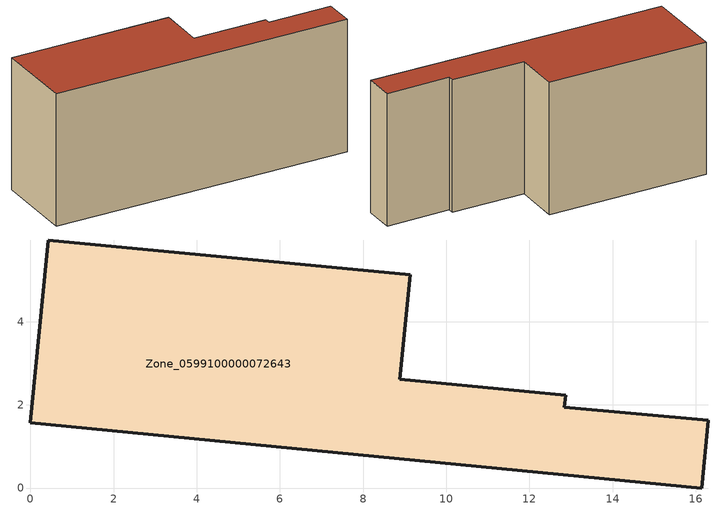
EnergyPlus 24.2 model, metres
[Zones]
Zone_0599100000072643
 floor ground (C_G): 16.3,1.63 16.14,0 0,1.56 0.43,5.96 9.13,5.12 8.88,2.61 12.88,2.23 12.84,1.94 z0
 wall outside (C_F): 9.13,5.12 0.43,5.96 0,1.56 16.14,0 16.3,1.63 12.84,1.94 12.88,2.23 8.88,2.61 9.13,5.12 z0:7.22
 roof outside (C_R): 16.14,0 16.3,1.63 12.84,1.94 12.88,2.23 8.88,2.61 9.13,5.12 0.43,5.96 0,1.56 z7.22
[BUILDING]
Pand.0599100000072643: North Axis=0; Terrain=City; Loads Convergence Tolerance Value=0.04; Temperature Convergence Tolerance Value=0.4; Solar Distribution=FullExterior; Maximum Number of Warmup Days=25; Minimum Number of Warmup Days=1
[Site:Location]
Rotterdam.The.Hague.AP_ZH_NLD Design_Conditions: Latitude=51.96; Longitude=4.45; Time Zone=1; Elevation=-4.5
[SITE:GROUNDTEMPERATURE:BUILDINGSURFACE]
18, 18, 18, 18, 18, 18, 18, 18, 18, 18, 18, 18
[MATERIAL] Thermal Absorptance=0.9; Solar Absorptance=0.7; Visible Absorptance=0.7
Name | Roughness | Thickness | Conductivity | Density | Specific Heat
G.TI.1946 | MediumSmooth | 0.15 | 1 | 540 | 1210
F.TI.1946 | Rough | 0.3 | 0.857143 | 1920 | 840
R.TI.1946 | MediumRough | 0.2 | 0.1 | 1500 | 1000
[CONSTRUCTION]
C_G: G.TI.1946
C_F: F.TI.1946
C_R: R.TI.1946
[ZONE]
Zone_0599100000072643: Type=1; Multiplier=1; Ceiling Height=Autocalculate; Volume=Autocalculate; Floor Area=autocalculate; Part of Total Floor Area=Yes
[ZONEINFILTRATION:DESIGNFLOWRATE]
Infil_Zone_0599100000072643: Zone or ZoneList or Space or SpaceList=Zone_0599100000072643; Schedule=AlwaysOn; Design Flow Rate Calculation Method=Flow/Area; Flow Rate per Floor Area=0.003; Constant Term Coefficient=1; Temperature Term Coefficient=0; Velocity Term Coefficient=0; Velocity Squared Term Coefficient=0
[HVACTEMPLATE:ZONE:IDEALLOADSAIRSYSTEM]
Zone_0599100000072643: Maximum Heating Supply Air Temperature=50; Minimum Cooling Supply Air Temperature=13; Maximum Heating Supply Air Humidity Ratio=0.0156; Minimum Cooling Supply Air Humidity Ratio=0.0077; Heating Limit=NoLimit; Cooling Limit=NoLimit; Dehumidification Control Type=ConstantSensibleHeatRatio; Cooling Sensible Heat Ratio=0.7; Dehumidification Setpoint=60; Humidification Control Type=None; Humidification Setpoint=30; Outdoor Air Method=None; Outdoor Air Flow Rate per Person=0.00944; Outdoor Air Flow Rate per Zone Floor Area=0; Outdoor Air Flow Rate per Zone=0; Demand Controlled Ventilation Type=None; Outdoor Air Economizer Type=NoEconomizer; Heat Recovery Type=None; Sensible Heat Recovery Effectiveness=0.7; Latent Heat Recovery Effectiveness=0.65
[ZONECONTROL:THERMOSTAT]
ThermostatControl_Zone_0599100000072643: Zone or ZoneList=Zone_0599100000072643; Control Type Schedule=DualSetpointControlType; Control 1=Thermostat_Zone_0599100000072643; Temperature Difference Between Cutout And Setpoint=0
[THERMOSTATSETPOINT:DUALSETPOINT]
Thermostat_Zone_0599100000072643: Heating Setpoint Temperature Schedule=HeatingSetpoint_Zone_0599100000072643; Cooling Setpoint Temperature Schedule=CoolingSetpoint_Zone_0599100000072643
[SCHEDULE:COMPACT]
HeatingSetpoint_Zone_0599100000072643: Through: 12/31, For: AllDays, Until: 24:00, 21
CoolingSetpoint_Zone_0599100000072643: Through: 12/31, For: AllDays, Until: 24:00, 24
DualSetpointControlType: Through: 12/31, For: AllDays, Until: 24:00, 4
AlwaysOn: Through: 12/31, For: AllDays, Until: 24:00, 1
